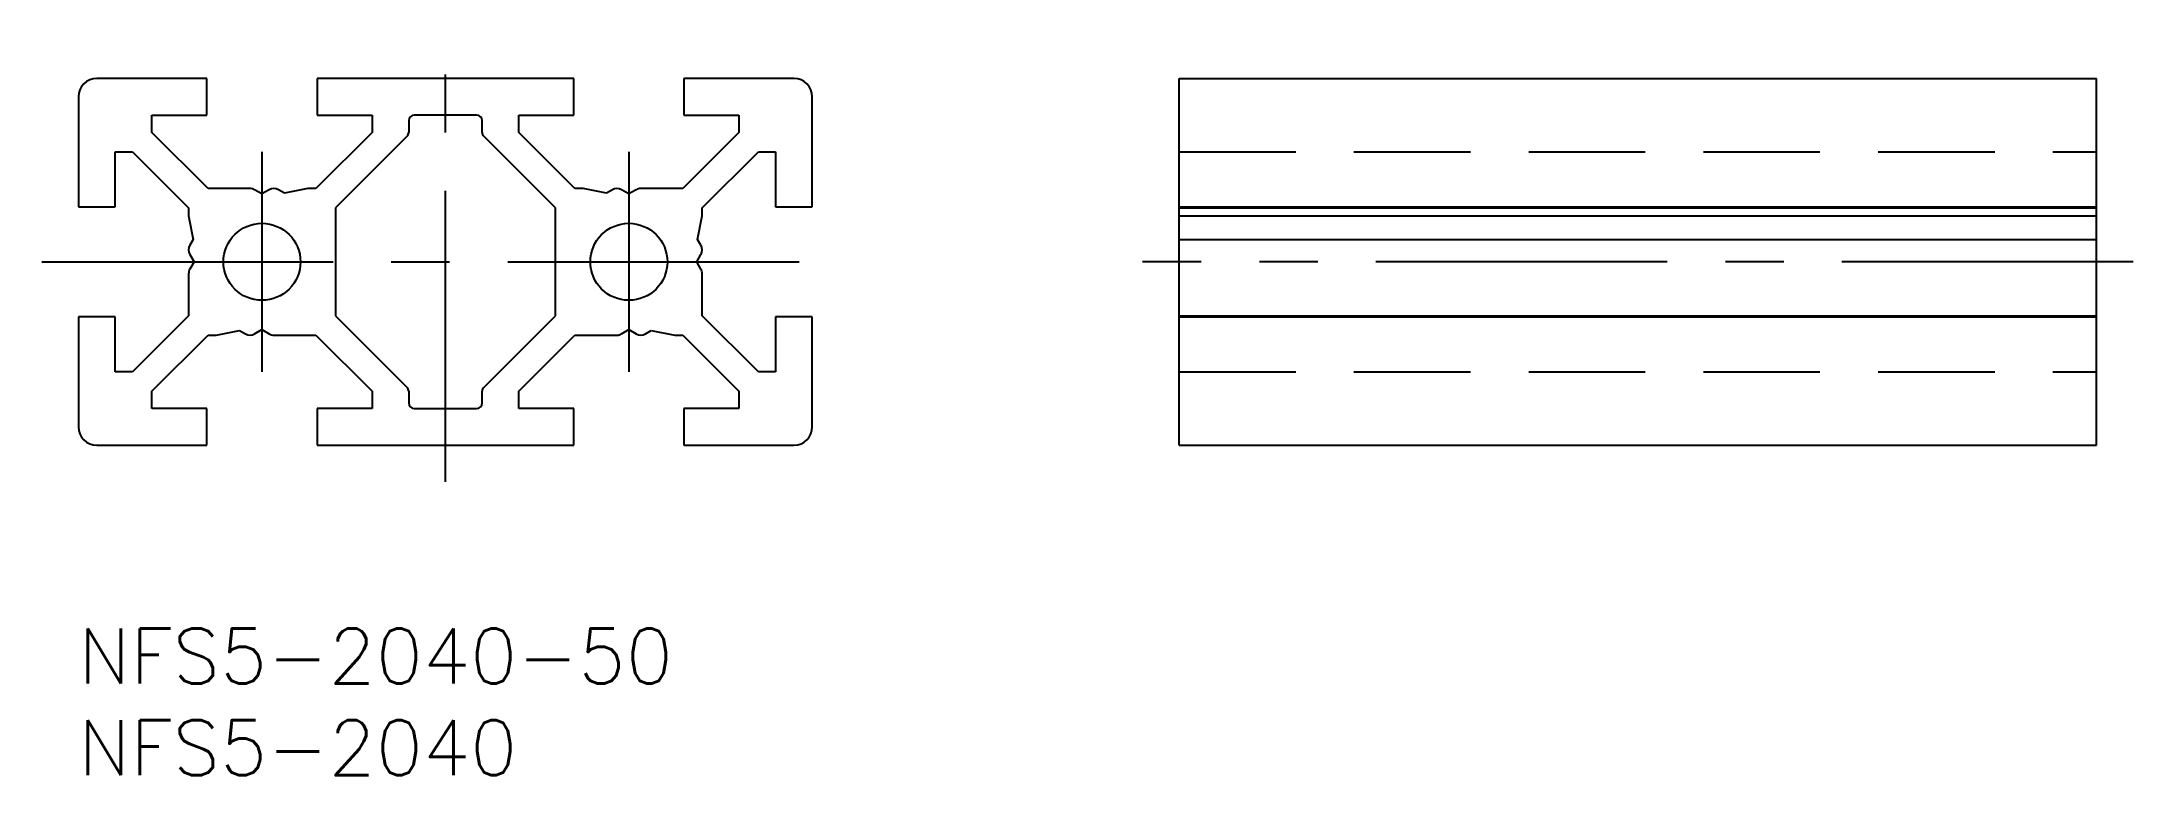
# Model space of a CAD drawing. Extents: x -2 to 112, y -8 to 32.
import ezdxf

# ---------------------------------------------------------------- set-up
doc = ezdxf.new("R2010")
doc.units = 0
doc.header["$LTSCALE"] = 0.5
doc.linetypes.add('CENTER', pattern=[50.8, 31.75, -6.35, 6.35, -6.35])
doc.linetypes.add('DASHED', pattern=[19.05, 12.7, -6.35])
for name, color, linetype in [('MSM_CENTER', 1, 'CENTER'), ('MSM_CONTINUOUS', 7, 'CONTINUOUS'), ('MSM_DASHED', 4, 'DASHED'), ('MSM_PART_NUMBER', 7, 'CONTINUOUS')]:
    doc.layers.add(name, color=color, linetype=linetype)
doc.styles.get("Standard").update_dxf_attribs({"font": 'txt.shx', "height": 1, "bigfont": 'bigfont.shx'})

# ---------------------------------------------------------------- blocks, each defined once
blk = doc.blocks.new('*U23')
at = {"layer": 'MSM_PART_NUMBER'}
blk.add_text('NFS5-2040-50', height=3, dxfattribs=at).set_placement((0, -3))
blk = doc.blocks.new('*U24')
at = {"layer": 'MSM_PART_NUMBER'}
blk.add_text('NFS5-2040', height=3, dxfattribs=at).set_placement((0, -8))

msp = doc.modelspace()

# ---------------------------------------------------------------- linework, layer by layer
at = {"layer": 'MSM_CENTER'}
for p, q in [((20, 8), (20, 32)), ((10, 26), (10, 14)), ((30, 26), (30, 14)), ((-2, 20), (42, 20)), ((112, 20), (58, 20))]:
    msp.add_line(p, q, dxfattribs=at)
at = {"layer": 'MSM_CONTINUOUS'}
for p, q in [((7, 30), (1, 30)), ((7, 28), (7, 30)), ((27, 30), (13, 30)), ((13, 30), (13, 28)), ((27, 28), (27, 30)), ((39, 30), (33, 30)), ((33, 30), (33, 28)), ((60, 30), (110, 30)), ((60, 10), (60, 30)), ((110, 10), (110, 30)), ((0, 29), (0, 23)), ((40, 23), (40, 29)), ((4, 27.06), (4, 28)), ((4, 28), (7, 28)), ((13, 28), (16, 28)), ((16, 28), (16, 27.06)), ((18, 27.7), (18, 27.06)), ((21.7, 28), (18.3, 28)), ((22, 27.06), (22, 27.7)), ((24, 27.06), (24, 28)), ((24, 28), (27, 28)), ((33, 28), (36, 28)), ((36, 28), (36, 27.06)), ((7.06, 24), (4, 27.06)), ((16, 27.06), (12.94, 24)), ((17.91, 26.85), (14, 22.94)), ((26, 22.94), (22.09, 26.85)), ((27.06, 24), (24, 27.06)), ((36, 27.06), (32.94, 24)), ((2, 23), (2, 26)), ((2, 26), (2.94, 26)), ((2.94, 26), (6, 22.94)), ((34, 22.94), (37.06, 26)), ((37.06, 26), (38, 26)), ((38, 26), (38, 23)), ((9.35, 24), (7.06, 24)), ((12.5, 24), (11.22, 23.75)), ((12.94, 24), (12.5, 24)), ((27.5, 24), (27.06, 24)), ((28.78, 23.75), (27.5, 24)), ((32.94, 24), (30.65, 24)), ((0, 23), (2, 23)), ((6, 22.94), (6, 22.5)), ((10, 23.7), (9.6, 23.93)), ((10.4, 23.93), (10, 23.7)), ((11.22, 23.75), (10.9, 23.93)), ((14, 22.94), (14, 17.06)), ((26, 17.06), (26, 22.94)), ((29.1, 23.93), (28.78, 23.75)), ((30, 23.7), (29.6, 23.93)), ((30.4, 23.93), (30, 23.7)), ((34, 22.5), (34, 22.94)), ((38, 23), (40, 23)), ((60, 23), (110, 23)), ((60, 22.94), (110, 22.94)), ((6, 22.5), (6.25, 21.22)), ((33.75, 21.22), (34, 22.5)), ((60, 22.5), (110, 22.5)), ((6.25, 21.22), (6.07, 20.9)), ((33.93, 20.9), (33.75, 21.22)), ((60, 21.22), (110, 21.22)), ((6.07, 20.4), (6.3, 20)), ((6.3, 20), (6.07, 19.6)), ((33.7, 20), (33.93, 20.4)), ((33.93, 19.6), (33.7, 20)), ((6, 19.35), (6, 17.06)), ((34, 17.06), (34, 19.35)), ((2, 17), (0, 17)), ((0, 17), (0, 11)), ((2, 14), (2, 17)), ((6, 17.06), (2.94, 14)), ((4, 12.94), (7.06, 16)), ((7.06, 16), (7.5, 16)), ((7.5, 16), (8.78, 16.25)), ((8.78, 16.25), (9.1, 16.07)), ((9.6, 16.07), (10, 16.3)), ((10, 16.3), (10.4, 16.07)), ((10.65, 16), (12.94, 16)), ((12.94, 16), (16, 12.94)), ((14, 17.06), (17.91, 13.15)), ((22.09, 13.15), (26, 17.06)), ((24, 12.94), (27.06, 16)), ((27.06, 16), (29.35, 16)), ((29.6, 16.07), (30, 16.3)), ((30, 16.3), (30.4, 16.07)), ((30.9, 16.07), (31.22, 16.25)), ((31.22, 16.25), (32.5, 16)), ((32.5, 16), (32.94, 16)), ((32.94, 16), (36, 12.94)), ((37.06, 14), (34, 17.06)), ((40, 17), (38, 17)), ((38, 17), (38, 14)), ((40, 11), (40, 17)), ((60, 17.06), (110, 17.06)), ((60, 17), (110, 17)), ((2.94, 14), (2, 14)), ((38, 14), (37.06, 14)), ((4, 12), (4, 12.94)), ((16, 12.94), (16, 12)), ((18, 12.94), (18, 12.3)), ((22, 12.3), (22, 12.94)), ((24, 12), (24, 12.94)), ((36, 12.94), (36, 12)), ((7, 12), (4, 12)), ((7, 10), (7, 12)), ((16, 12), (13, 12)), ((13, 12), (13, 10)), ((18.3, 12), (21.7, 12)), ((27, 12), (24, 12)), ((27, 10), (27, 12)), ((36, 12), (33, 12)), ((33, 12), (33, 10)), ((1, 10), (7, 10)), ((13, 10), (27, 10)), ((33, 10), (39, 10)), ((60, 10), (110, 10))]:
    msp.add_line(p, q, dxfattribs=at)
for centre in [(10, 20), (30, 20)]:
    msp.add_circle(centre, 2.1, dxfattribs=at)
for centre, radius, start, end in [((1, 29), 1, 90, 180), ((39, 29), 1, 0, 90), ((18.3, 27.7), 0.3, 90, 180), ((21.7, 27.7), 0.3, 0, 90), ((17.7, 27.06), 0.3, 315, 0), ((22.3, 27.06), 0.3, 180, 225), ((9.35, 23.5), 0.5, 60, 90), ((10.65, 23.5), 0.5, 60, 120), ((29.35, 23.5), 0.5, 60, 120), ((30.65, 23.5), 0.5, 90, 120), ((6.5, 20.65), 0.5, 150, 210), ((33.5, 20.65), 0.5, 330, 30), ((6.5, 19.35), 0.5, 150, 180), ((33.5, 19.35), 0.5, 0, 30), ((9.35, 16.5), 0.5, 240, 300), ((10.65, 16.5), 0.5, 240, 270), ((29.35, 16.5), 0.5, 270, 300), ((30.65, 16.5), 0.5, 240, 300), ((17.7, 12.94), 0.3, 0, 45), ((22.3, 12.94), 0.3, 135, 180), ((18.3, 12.3), 0.3, 180, 270), ((21.7, 12.3), 0.3, 270, 0), ((1, 11), 1, 180, 270), ((39, 11), 1, 270, 0)]:
    msp.add_arc(centre, radius, start, end, dxfattribs=at)
at = {"layer": 'MSM_DASHED'}
for p, q in [((60, 26), (110, 26)), ((60, 14), (110, 14))]:
    msp.add_line(p, q, dxfattribs=at)

# ---------------------------------------------------------------- block references
at = {"layer": 'MSM_CONTINUOUS'}
for name in ['*U23', '*U24']:
    msp.add_blockref(name, (0, 0), dxfattribs=at)

doc.saveas('drawing.dxf')
